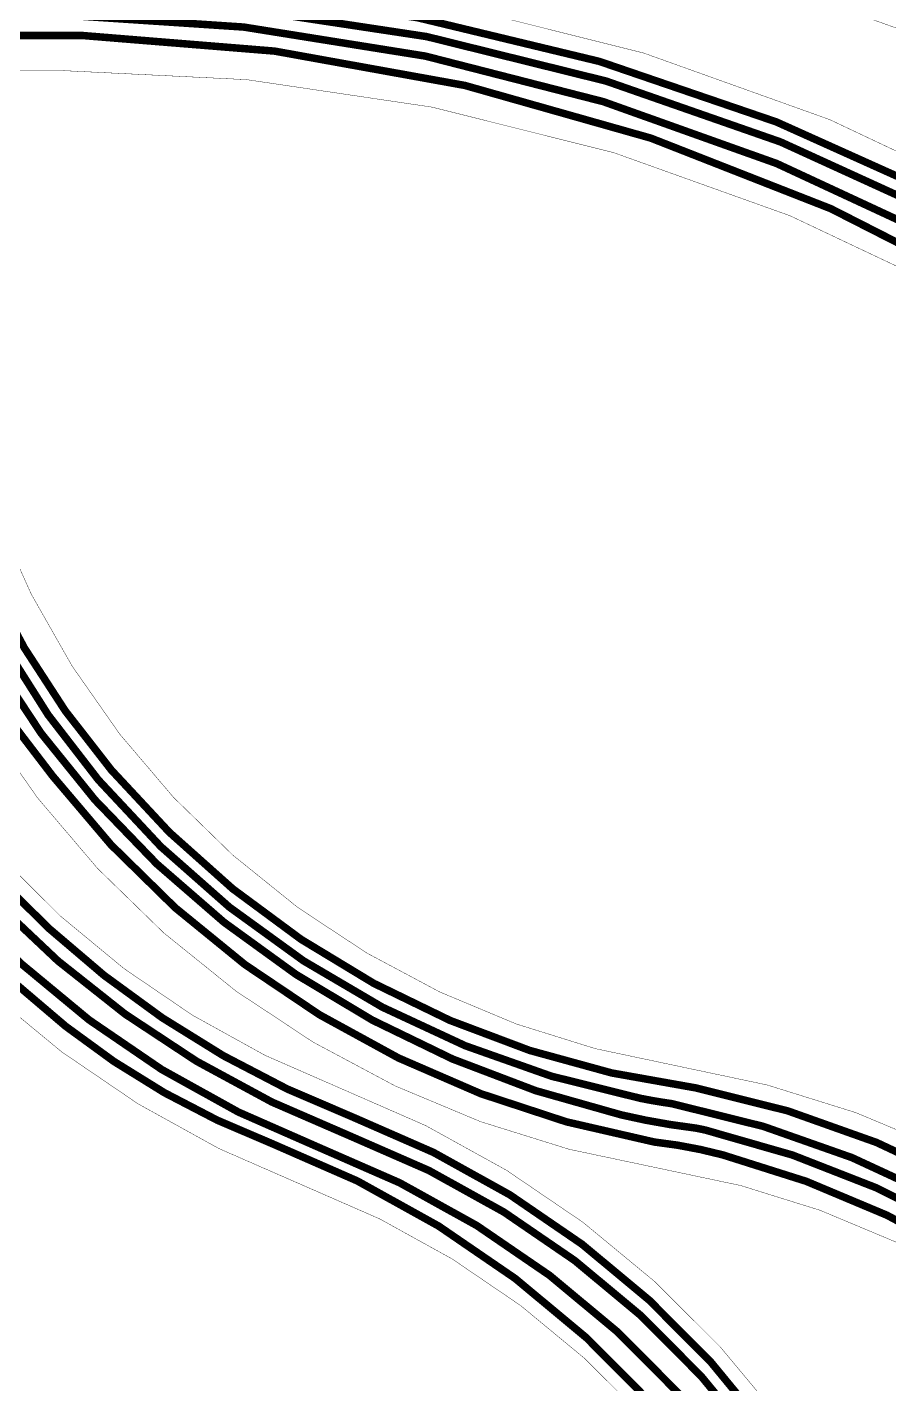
# Model space of a CAD drawing. Header units: millimetres. Extents: x 0 to 19.1, y 0 to 5.1.
# Drawn here: x 4.216 to 5.362, y 1.693 to 3.498 of the extents above; entities that cross this region are included whole.
import ezdxf

# ---------------------------------------------------------------- set-up
doc = ezdxf.new("R2010")
doc.units = ezdxf.units.MM
doc.header["$MEASUREMENT"] = 0
doc.layers.add('BottomLayer', color=5, linetype='Continuous')
doc.layers.add('Mechanical2', color=216, linetype='Continuous')

msp = doc.modelspace()

# ---------------------------------------------------------------- linework, layer by layer
at = {"layer": 'BottomLayer', "const_width": 0.01}
for points in [[(4.6670837, 3.767184, -0.3994765212245325), (7.5656816, 0.3661682)], [(4.2665407, 3.7608614, -0.4072737372884223), (7.5459842, 0.7022141)], [(4.473643, 3.7402514, -0.3867900376063245), (7.5225692, 0.6838723)], [(4.2979194, 3.706, -0.306542792278824), (7.2717478, 1.7435201)], [(4.2399998, 3.5579999, -0.3917470460460723), (6.8932007, 1.0892005)], [(4.2590036, 3.5359998, -0.3889887080452489), (6.8733847, 1.0855918)], [(4.2600045, 3.5139998, -0.3863192014243668), (6.8536721, 1.0609449)], [(4.2885458, 3.4866246, -0.00654582333750931), (4.2888076, 3.4866212)], [(4.2888077, 3.4866213, -0.3830423240920312), (6.8339875, 1.0489818)], [(4.2499558, 2.5018129, -0.1843063565863043), (3.9847537, 3.2667537)], [(4.3062442, 2.4699826, -0.1704847167821573), (4.008, 3.1954141)], [(4.3107227, 2.4966665, -0.1644404109213828), (4.0329998, 3.1954361)], [(4.6040624, 2.0077626, -0.310134128975361), (3.7949999, 3.186718)], [(4.3280848, 2.5096364, -0.150440580757186), (4.056, 3.1434808)], [(4.6460277, 2.0227701, -0.1529646527641214), (4.0304855, 2.5103802)], [(4.3183618, 2.2366336, -0.07537493902645943), (4.0547834, 2.5181202)], [(5.1047068, 2.0870382, -0.186279152315576), (4.3280849, 2.5096365)], [(4.2673289, 2.1688838, -0.07535233021760543), (3.9687682, 2.4875647)], [(4.2499928, 2.5017687, -0.0068355923634816), (4.2501644, 2.5015558)], [(5.0499609, 2.0150071, -0.1853195874009939), (4.2501646, 2.5015559)], [(5.0315597, 2.0730873, -0.1692314620516852), (4.3107226, 2.4966665)], [(5.0063558, 2.051018, -0.1548824642727082), (4.3062443, 2.4699826)], [(4.6498649, 2.0478085, -0.07514289758155944), (4.3183618, 2.2366336)], [(4.5419307, 2.0127806, -0.07547090374933525), (4.2673287, 2.1688837)], [(5.073407, 2.0659566, -0.01374185851886142), (5.0315597, 2.0730873)], [(5.1047068, 2.0870382, -0.01457459896530233), (5.105282, 2.0869439)], [(5.105282, 2.086944, -0.3270298723292154), (6.1388563, 0.9613428)], [(5.073407, 2.0659566, -0.01244584329513221), (5.0738975, 2.0658718)], [(5.0738975, 2.0658718, -0.3194359237123645), (6.1192276, 0.9582155)], [(4.6498649, 2.0478085, -0.289149903713533), (5.442625, 0.9874248)], [(5.1042054, 2.0336386, -0.02811129239072659), (5.0063892, 2.05101)], [(4.6460543, 2.0227599, -0.2892563637599373), (5.4231999, 0.9834942)], [(5.1042053, 2.033638, -0.01512778760353148), (5.1048045, 2.0335547)], [(5.1048046, 2.0335548, -0.01470237733255522), (5.118666, 2.0306944)], [(5.118666, 2.0306943, -0.3122815079071505), (6.099467, 0.9405632)], [(4.5419705, 2.0127654, -0.2894522521534629), (5.3838303, 0.8858997)], [(4.6040626, 2.0077626, -0.2894236536201077), (5.4035152, 0.9380621)], [(5.0505963, 2.0149099, -0.01607365676268835), (5.0499609, 2.0150071)], [(5.0505963, 2.0149094, -0.03760738423936298), (5.1411896, 1.9978617)], [(5.1411896, 1.9978618, -0.3047909467444044), (6.0798574, 0.9233275)]]:
    msp.add_lwpolyline(points, format="xyb", dxfattribs=at)
for points in [[(4.0519976, 3.4866245), (4.2885458, 3.4866245)], [(4.2888076, 3.4866211), (4.2888077, 3.4866212)], [(4.2499557, 2.5018128), (4.2499927, 2.5017686)], [(4.2501644, 2.5015558), (4.2501645, 2.5015559)], [(5.073407, 2.0659565), (5.073407, 2.0659566)], [(5.0738975, 2.0658717), (5.0738975, 2.0658718)], [(5.0063558, 2.051018), (5.0063892, 2.05101)], [(4.6460277, 2.0227701), (4.6460543, 2.0227598)], [(5.1042053, 2.033638), (5.1042054, 2.0336386)], [(5.1048045, 2.0335546), (5.1048046, 2.0335547)], [(5.118666, 2.0306942), (5.118666, 2.0306943)], [(4.5419307, 2.0127805), (4.5419705, 2.0127653)], [(5.0505963, 2.0149094), (5.0505963, 2.0149098)]]:
    msp.add_lwpolyline(points, dxfattribs=at)
at = {"layer": 'BottomLayer', "const_width": 0.005}
for points in [[(4.2860458, 3.4866246, 1), (4.2910458, 3.4866246, 1)], [(4.2860458, 3.4866245, 1), (4.2910458, 3.4866245, 1)], [(4.2863076, 3.4866212, 1), (4.2913076, 3.4866212, 1)], [(4.2863076, 3.4866211, 1), (4.2913076, 3.4866211, 1)], [(4.2863077, 3.4866213, 1), (4.2913077, 3.4866213, 1)], [(4.2863077, 3.4866212, 1), (4.2913077, 3.4866212, 1)], [(4.3255848, 2.5096364, 1), (4.3305848, 2.5096364, 1)], [(4.3255849, 2.5096365, 1), (4.3305849, 2.5096365, 1)], [(4.2474557, 2.5018128, 1), (4.2524557, 2.5018128, 1)], [(4.2474558, 2.5018129, 1), (4.2524558, 2.5018129, 1)], [(4.2474927, 2.5017686, 1), (4.2524927, 2.5017686, 1)], [(4.2474928, 2.5017687, 1), (4.2524928, 2.5017687, 1)], [(4.2476644, 2.5015558, 1), (4.2526644, 2.5015558, 1)], [(4.2476644, 2.5015558, 1), (4.2526644, 2.5015558, 1)], [(4.2476645, 2.5015559, 1), (4.2526645, 2.5015559, 1)], [(4.2476646, 2.5015559, 1), (4.2526646, 2.5015559, 1)], [(4.3082226, 2.4966665, 1), (4.3132226, 2.4966665, 1)], [(4.3082227, 2.4966665, 1), (4.3132227, 2.4966665, 1)], [(4.3037442, 2.4699826, 1), (4.3087442, 2.4699826, 1)], [(4.3037443, 2.4699826, 1), (4.3087443, 2.4699826, 1)], [(4.3158618, 2.2366336, 1), (4.3208618, 2.2366336, 1)], [(4.3158618, 2.2366336, 1), (4.3208618, 2.2366336, 1)], [(4.2648287, 2.1688837, 1), (4.2698287, 2.1688837, 1)], [(4.2648289, 2.1688838, 1), (4.2698289, 2.1688838, 1)], [(5.0290597, 2.0730873, 1), (5.0340597, 2.0730873, 1)], [(5.0290597, 2.0730873, 1), (5.0340597, 2.0730873, 1)], [(5.1022068, 2.0870382, 1), (5.1072068, 2.0870382, 1)], [(5.1022068, 2.0870382, 1), (5.1072068, 2.0870382, 1)], [(5.102782, 2.086944, 1), (5.107782, 2.086944, 1)], [(5.102782, 2.0869439, 1), (5.107782, 2.0869439, 1)], [(5.070907, 2.0659566, 1), (5.075907, 2.0659566, 1)], [(5.070907, 2.0659566, 1), (5.075907, 2.0659566, 1)], [(5.070907, 2.0659566, 1), (5.075907, 2.0659566, 1)], [(5.070907, 2.0659565, 1), (5.075907, 2.0659565, 1)], [(5.0713975, 2.0658718, 1), (5.0763975, 2.0658718, 1)], [(5.0713975, 2.0658718, 1), (5.0763975, 2.0658718, 1)], [(5.0713975, 2.0658718, 1), (5.0763975, 2.0658718, 1)], [(5.0713975, 2.0658717, 1), (5.0763975, 2.0658717, 1)], [(4.6473649, 2.0478085, 1), (4.6523649, 2.0478085, 1)], [(4.6473649, 2.0478085, 1), (4.6523649, 2.0478085, 1)], [(5.0038558, 2.051018, 1), (5.0088558, 2.051018, 1)], [(5.0038558, 2.051018, 1), (5.0088558, 2.051018, 1)], [(5.0038892, 2.05101, 1), (5.0088892, 2.05101, 1)], [(5.0038892, 2.05101, 1), (5.0088892, 2.05101, 1)], [(4.6435277, 2.0227701, 1), (4.6485277, 2.0227701, 1)], [(4.6435277, 2.0227701, 1), (4.6485277, 2.0227701, 1)], [(4.6435543, 2.0227599, 1), (4.6485543, 2.0227599, 1)], [(4.6435543, 2.0227598, 1), (4.6485543, 2.0227598, 1)], [(5.1017053, 2.033638, 1), (5.1067053, 2.033638, 1)], [(5.1017053, 2.033638, 1), (5.1067053, 2.033638, 1)], [(5.1017054, 2.0336386, 1), (5.1067054, 2.0336386, 1)], [(5.1017054, 2.0336386, 1), (5.1067054, 2.0336386, 1)], [(5.1023045, 2.0335547, 1), (5.1073045, 2.0335547, 1)], [(5.1023045, 2.0335546, 1), (5.1073045, 2.0335546, 1)], [(5.1023046, 2.0335548, 1), (5.1073046, 2.0335548, 1)], [(5.1023046, 2.0335547, 1), (5.1073046, 2.0335547, 1)], [(5.116166, 2.0306944, 1), (5.121166, 2.0306944, 1)], [(5.116166, 2.0306943, 1), (5.121166, 2.0306943, 1)], [(5.116166, 2.0306943, 1), (5.121166, 2.0306943, 1)], [(5.116166, 2.0306942, 1), (5.121166, 2.0306942, 1)], [(4.5394307, 2.0127806, 1), (4.5444307, 2.0127806, 1)], [(4.5394307, 2.0127805, 1), (4.5444307, 2.0127805, 1)], [(4.5394705, 2.0127654, 1), (4.5444705, 2.0127654, 1)], [(4.5394705, 2.0127653, 1), (4.5444705, 2.0127653, 1)], [(4.6015624, 2.0077626, 1), (4.6065624, 2.0077626, 1)], [(4.6015626, 2.0077626, 1), (4.6065626, 2.0077626, 1)], [(5.0474609, 2.0150071, 1), (5.0524609, 2.0150071, 1)], [(5.0474609, 2.0150071, 1), (5.0524609, 2.0150071, 1)], [(5.0480963, 2.0149099, 1), (5.0530963, 2.0149099, 1)], [(5.0480963, 2.0149098, 1), (5.0530963, 2.0149098, 1)], [(5.0480963, 2.0149094, 1), (5.0530963, 2.0149094, 1)], [(5.0480963, 2.0149094, 1), (5.0530963, 2.0149094, 1)], [(5.1386896, 1.9978618, 1), (5.1436896, 1.9978618, 1)], [(5.1386896, 1.9978617, 1), (5.1436896, 1.9978617, 1)]]:
    msp.add_lwpolyline(points, format="xyb", close=True, dxfattribs=at)
at = {"layer": 'Mechanical2', "const_width": 0.0005}
for points in [[(4.3776075, 3.8027909, -0.4142160642178152), (7.6048123, 0.5756255)], [(4.3776075, 3.6644837, -0.41420143984573), (7.4664655, 0.5756255)], [(4.2594972, 3.5783816, -0.4142130032965025), (6.9352848, 0.9025941)], [(4.2594973, 3.4400745, -0.4142106595311696), (6.7969381, 0.9025941)], [(5.0574102, 1.9798381, -0.3677104053656533), (3.956072, 3.2749957)], [(5.0796545, 2.1163342, -0.3676712574912086), (4.0943791, 3.2749956)], [(4.583946, 1.9569248, -0.3106731708811835), (3.7316624, 3.1962555)], [(4.6334343, 2.0860981, -0.3106549712411216), (3.8699695, 3.1962556)], [(5.0796545, 2.1163342, -0.3677105469812731), (6.180993, 0.8211767)], [(4.6334343, 2.086098, -0.3106731201190038), (5.4857179, 0.8467673)], [(5.0574103, 1.9798381, -0.3677110061208567), (6.0426859, 0.8211767)], [(4.583946, 1.9569248, -0.310654578772003), (5.3474108, 0.8467673)]]:
    msp.add_lwpolyline(points, format="xyb", dxfattribs=at)
msp.add_lwpolyline([(4.1809932, 3.4400745), (4.2594973, 3.4400745)], dxfattribs=at)
at = {"layer": 'Mechanical2', "const_width": 0.00025}
for points in [[(4.2593723, 3.4400745, 1), (4.2596223, 3.4400745, 1)], [(4.2593723, 3.4400745, 1), (4.2596223, 3.4400745, 1)], [(5.0795295, 2.1163342, 1), (5.0797795, 2.1163342, 1)], [(5.0795295, 2.1163342, 1), (5.0797795, 2.1163342, 1)], [(4.6333093, 2.0860981, 1), (4.6335593, 2.0860981, 1)], [(4.6333093, 2.086098, 1), (4.6335593, 2.086098, 1)], [(5.0572852, 1.9798381, 1), (5.0575352, 1.9798381, 1)], [(5.0572853, 1.9798381, 1), (5.0575353, 1.9798381, 1)], [(4.583821, 1.9569248, 1), (4.584071, 1.9569248, 1)], [(4.583821, 1.9569248, 1), (4.584071, 1.9569248, 1)]]:
    msp.add_lwpolyline(points, format="xyb", close=True, dxfattribs=at)

doc.saveas('drawing.dxf')
